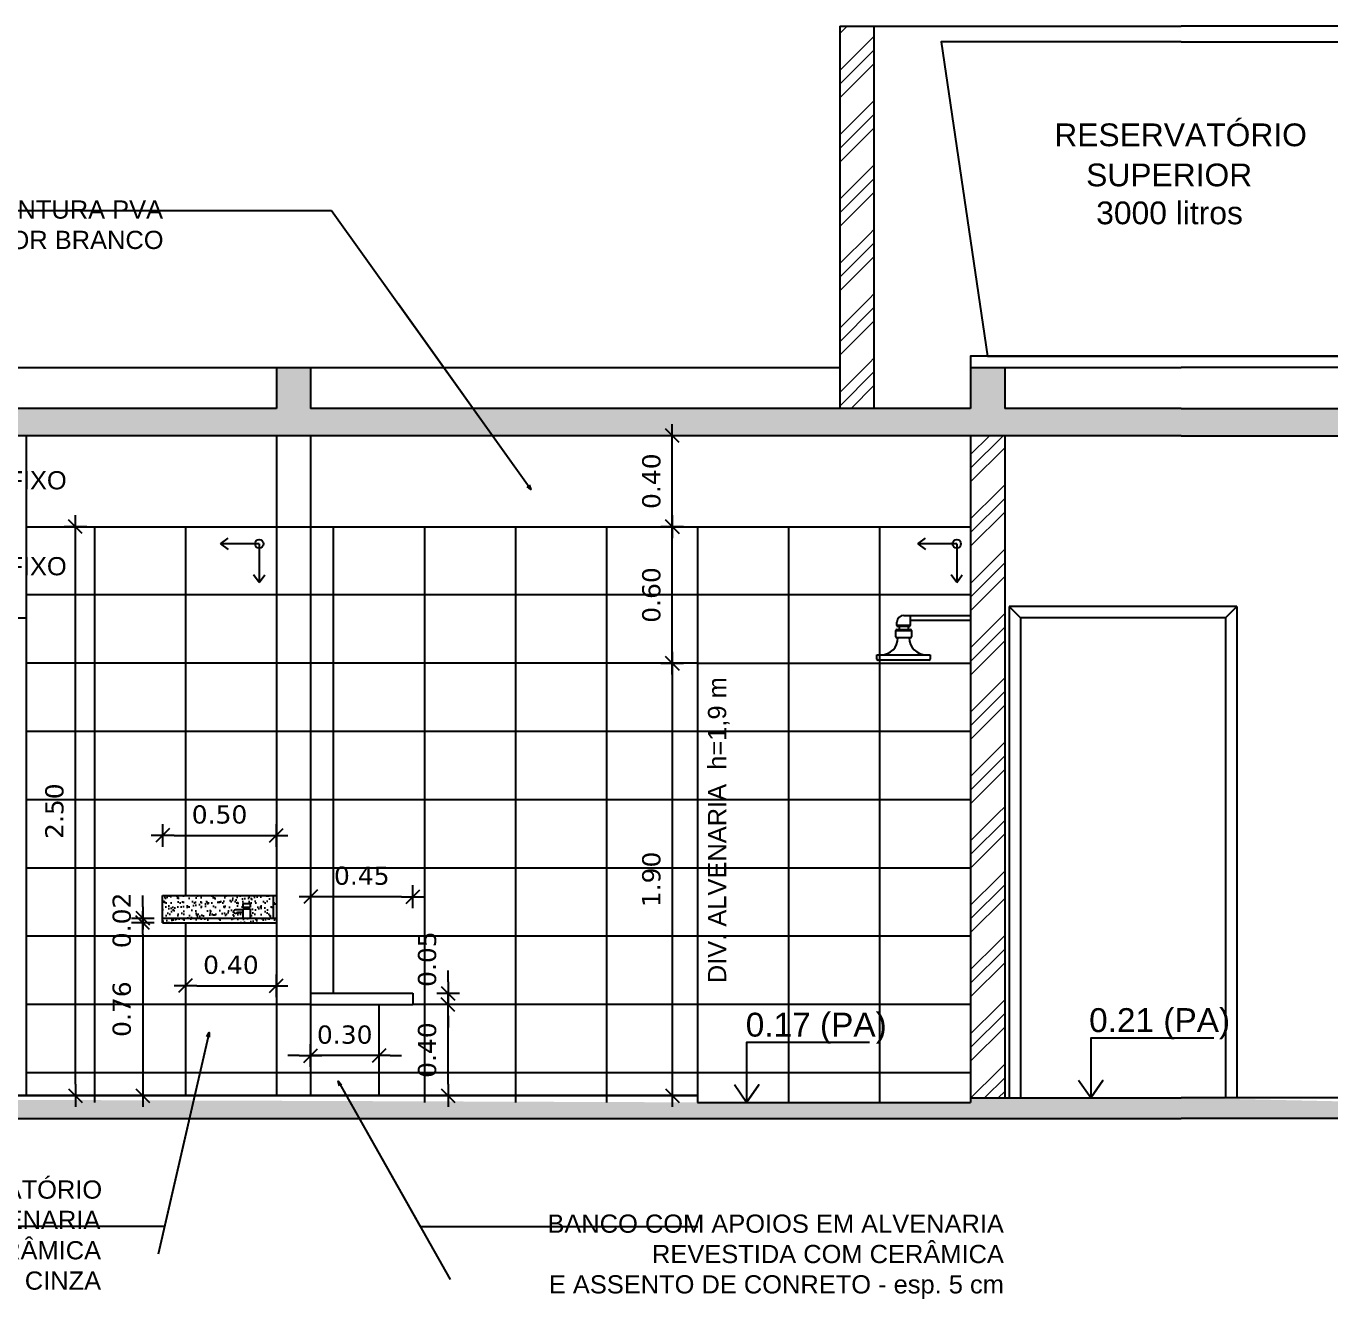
# Model space of a CAD drawing. Header units: inches. Extents: x -64 to 509, y -100 to 268.
# Drawn here: x -3.7 to 2.02, y 10.88 to 16.47 of the extents above; entities that cross this region are included whole.
import ezdxf
from ezdxf.enums import TextEntityAlignment as Align

# ---------------------------------------------------------------- set-up
doc = ezdxf.new("R2010")
doc.units = ezdxf.units.IN
doc.header["$MEASUREMENT"] = 0
doc.header["$PDMODE"] = 35
for name, color, linetype in [('ARQ-CTA-1_050', 1, 'Continuous'), ('ARQ-PIS-VISTA1', 1, 'Continuous'), ('ARQ-PIS-VISTA2', 2, 'Continuous'), ('ARQ-SMB-1_050', 1, 'Continuous'), ('ARQ_ALVENARIA', 1, 'Continuous'), ('ARQ_HIDRO', 4, 'Continuous'), ('ARQ_REBOCO', 4, 'Continuous'), ('COTA', 1, 'Continuous'), ('HACHURA', 1, 'Continuous'), ('Nivel', 2, 'Continuous'), ('PAREDE', 4, 'Continuous'), ('TXAMB', 2, 'Continuous'), ('VISTA1', 1, 'Continuous'), ('VISTA2', 3, 'Continuous')]:
    doc.layers.add(name, color=color, linetype=linetype)
doc.layers.add('HAT', color=8, linetype='Continuous', lineweight=15)
doc.styles.add('ARIAL', font='arial.ttf')
doc.styles.add('FNDE Texto Cota 0050', font='verdana.ttf', dxfattribs={"height": 0.08})
doc.styles.add('ROMANS', font='arial.ttf')
doc.dimstyles.new('COTA 50', dxfattribs={"dimtxt": 0.08, "dimasz": 0.02, "dimexe": 0.1, "dimexo": 0.2, "dimgap": 0.025, "dimtad": 1, "dimrnd": 0.01, "dimzin": 4, "dimdsep": 46, "dimtxsty": 'ROMANS', "dimblk": 'ARCHTICK', "dimcen": 0.2, "dimclrd": 1, "dimclrt": 1, "dimadec": 0, "dimazin": 0, "dimtfac": 1.777778, "dimtix": 1, "dimtmove": 2, "dimatfit": 3, "dimldrblk": 'ARCHTICK', "dimfxl": 0.25, "dimfxlon": 1, "dimtolj": 1, "dimtzin": 0, "dimarcsym": 0})
doc.dimstyles.new('FNDE 1-0050', dxfattribs={"dimscale": 5, "dimtxt": 0.08, "dimasz": 0.01, "dimexe": 0.15, "dimexo": 0.15, "dimgap": 0.01, "dimtad": 1, "dimzin": 1, "dimdsep": 46, "dimtxsty": 'FNDE Texto Cota 0050', "dimblk": 'tic', "dimcen": 0.015, "dimdle": 0.15, "dimse1": 1, "dimse2": 1, "dimclrd": 251, "dimclre": 251, "dimclrt": 256, "dimaunit": 1, "dimadec": 3, "dimazin": 0, "dimtfac": 1, "dimtix": 1, "dimtmove": 2, "dimatfit": 3, "dimldrblk": 'tic', "dimfxl": 0.15, "dimtvp": 1, "dimtolj": 1, "dimtzin": 0, "dimarcsym": 0})
pattern_1 = [(95, (0, 0), (0.137888, 0.1157018), [0.01875, -0.20625]), (40, (0, 0), (-0.157498, 0.108442), [0.015, -0.165]), (145.4514, (0.01149, 0.00964), (-0.0196099, 0.2241438), [0.015935, -0.1752855]), (91.1842, (-0.03536, 0.03536), (0.2179233, 0.1594034), [0.028125, -0.309375]), (141.6356, (-0.0172, 0.04864), (-0.0069748, 0.337428), [0.0239026, -0.2629282]), (36.1842, (-0.03536, 0.03536), (-0.006975, 0.337428), [0.0225, -0.2475]), (66, (-0.00884, 0.0442), (0.1766929, 0.0343456), [0.01875, -0.20625]), (11, (-0.00884, 0.0442), (-0.0851771, 0.1712021), [0.015, -0.165]), (116.4514, (0.00589, 0.04706), (0.0915159, 0.2055477), [0.015935, -0.1752855]), (82.5, (0, 0), (-0.0566983, 0.06099745), [0, -0.163, 0, -0.1675, 0, -0.165625]), (52.5, (0, 0), (-0.02321824, 0.11622736), [0, -0.0955, 0, -0.15925, 0, -0.063125]), (12.5, (-0.03942, -0.03942), (0.09835454, 0.0903802), [0, -0.0625, 0, -0.195, 0, -0.25875]), (2.5, (-0.0571, -0.0571), (0.0853975, 0.12078995), [0, -0.08125, 0, -0.1295, 0, -0.18375])]
pattern_2 = [(45, (0, 0), (0.2828427, -2e-17), [0.4]), (45, (0.06, 0), (0.2828427, -2e-17), [0.4]), (45, (0.12, 0), (0.2828427, -2e-17), [0.4])]

# ---------------------------------------------------------------- blocks, each defined once
blk = doc.blocks.new('tic')
at = {"color": 251}
for p, q in [((-1, 0), (1, 0)), ((0, -1), (0, 1))]:
    blk.add_line(p, q, dxfattribs=at)
blk.add_line((-0.6, -0.6), (0.6, 0.6))
blk = doc.blocks.new('*D539')
at = {"layer": 'ARQ-CTA-1_050', "color": 251, "lineweight": -2, "transparency": 16777216}
blk.add_line((-0.8657, 13.6204), (-0.8657, 11.8204), dxfattribs=at)
at = {"layer": 'DEFPOINTS', "color": 0, "transparency": 16777216}
for p in [(-0.755, 13.6704), (-1.1686, 11.7704), (-0.8657, 11.7704)]:
    blk.add_point(p, dxfattribs=at)
at = {"layer": 'ARQ-CTA-1_050', "color": 251, "lineweight": -2, "transparency": 16777216, "xscale": 0.05, "yscale": 0.05, "zscale": 0.05}
for p, rotation in [((-0.8657, 13.6704), 90), ((-0.8657, 11.7704), 270)]:
    blk.add_blockref('tic', p, dxfattribs=dict(at, rotation=rotation))
at = {"layer": 'ARQ-CTA-1_050', "transparency": 16777216, "insert": (-0.9573, 12.7204), "char_height": 0.08, "attachment_point": 5, "rotation": 90, "style": 'FNDE Texto Cota 0050'}
blk.add_mtext('\\A1;1.90', dxfattribs=at)
blk = doc.blocks.new('*D591')
at = {"layer": 'ARQ-CTA-1_050', "color": 251, "lineweight": -2, "transparency": 16777216}
blk.add_line((-3.1924, 12.4804), (-3.1924, 11.8204), dxfattribs=at)
at = {"layer": 'DEFPOINTS', "color": 0, "transparency": 16777216}
for p in [(-3.105, 12.5304), (-3.1924, 11.7704), (-3.105, 11.7704)]:
    blk.add_point(p, dxfattribs=at)
at = {"layer": 'ARQ-CTA-1_050', "color": 251, "lineweight": -2, "transparency": 16777216, "xscale": 0.05, "yscale": 0.05, "zscale": 0.05}
for p, rotation in [((-3.1924, 12.5304), 90), ((-3.1924, 11.7704), 270)]:
    blk.add_blockref('tic', p, dxfattribs=dict(at, rotation=rotation))
at = {"layer": 'ARQ-CTA-1_050', "transparency": 16777216, "insert": (-3.2841, 12.1504), "char_height": 0.08, "attachment_point": 5, "rotation": 90, "style": 'FNDE Texto Cota 0050'}
blk.add_mtext('\\A1;0.76', dxfattribs=at)
blk = doc.blocks.new('*D592')
at = {"layer": 'ARQ-CTA-1_050', "color": 251, "lineweight": -2, "transparency": 16777216}
for p, q in [((-3.1924, 12.6004), (-3.1924, 12.6504)), ((-3.1924, 12.5304), (-3.1924, 12.5504)), ((-3.1924, 12.4804), (-3.1924, 12.4304))]:
    blk.add_line(p, q, dxfattribs=at)
at = {"layer": 'DEFPOINTS', "color": 0, "transparency": 16777216}
for p in [(-3.1924, 12.5504), (-3.105, 12.5504), (-3.105, 12.5304)]:
    blk.add_point(p, dxfattribs=at)
at = {"layer": 'ARQ-CTA-1_050', "color": 251, "lineweight": -2, "transparency": 16777216, "xscale": 0.05, "yscale": 0.05, "zscale": 0.05}
for p, rotation in [((-3.1924, 12.5504), 270), ((-3.1924, 12.5304), 90)]:
    blk.add_blockref('tic', p, dxfattribs=dict(at, rotation=rotation))
at = {"layer": 'ARQ-CTA-1_050', "transparency": 16777216, "insert": (-3.2841, 12.5404), "char_height": 0.08, "attachment_point": 5, "rotation": 90, "style": 'FNDE Texto Cota 0050'}
blk.add_mtext('\\A1;0.02', dxfattribs=at)
blk = doc.blocks.new('*D593')
at = {"layer": 'ARQ-CTA-1_050', "color": 251, "lineweight": -2, "transparency": 16777216}
blk.add_line((-1.8508, 11.8204), (-1.8508, 12.1204), dxfattribs=at)
at = {"layer": 'DEFPOINTS', "color": 0, "transparency": 16777216}
for p in [(-2.105, 12.1704), (-1.8508, 12.1704), (-2.105, 11.7704)]:
    blk.add_point(p, dxfattribs=at)
at = {"layer": 'ARQ-CTA-1_050', "color": 251, "lineweight": -2, "transparency": 16777216, "xscale": 0.05, "yscale": 0.05, "zscale": 0.05}
for p, rotation in [((-1.8508, 12.1704), 90), ((-1.8508, 11.7704), 270)]:
    blk.add_blockref('tic', p, dxfattribs=dict(at, rotation=rotation))
at = {"layer": 'ARQ-CTA-1_050', "transparency": 16777216, "insert": (-1.9425, 11.9704), "char_height": 0.08, "attachment_point": 5, "rotation": 90, "style": 'FNDE Texto Cota 0050'}
blk.add_mtext('\\A1;0.40', dxfattribs=at)
blk = doc.blocks.new('*D594')
at = {"layer": 'ARQ-CTA-1_050', "color": 251, "lineweight": -2, "transparency": 16777216}
for p, q in [((-1.8508, 12.2704), (-1.8508, 12.3204)), ((-1.8508, 12.1704), (-1.8508, 12.2204)), ((-1.8508, 12.1204), (-1.8508, 12.0704))]:
    blk.add_line(p, q, dxfattribs=at)
at = {"layer": 'DEFPOINTS', "color": 0, "transparency": 16777216}
for p in [(-2.005, 12.2204), (-1.8508, 12.2204), (-2.105, 12.1704)]:
    blk.add_point(p, dxfattribs=at)
at = {"layer": 'ARQ-CTA-1_050', "color": 251, "lineweight": -2, "transparency": 16777216, "xscale": 0.05, "yscale": 0.05, "zscale": 0.05}
for p, rotation in [((-1.8508, 12.2204), 270), ((-1.8508, 12.1704), 90)]:
    blk.add_blockref('tic', p, dxfattribs=dict(at, rotation=rotation))
at = {"layer": 'ARQ-CTA-1_050', "transparency": 16777216, "insert": (-1.9425, 12.3701), "char_height": 0.08, "attachment_point": 5, "rotation": 90, "style": 'FNDE Texto Cota 0050'}
blk.add_mtext('\\A1;0.05', dxfattribs=at)
blk = doc.blocks.new('_ArchTick')
at = {"color": 0, "linetype": 'ByBlock', "const_width": 0.15}
blk.add_lwpolyline([(-0.5, -0.5), (0.5, 0.5)], dxfattribs=at)
blk = doc.blocks.new('*D600')
at = {"layer": 'ARQ-CTA-1_050', "color": 251, "lineweight": -2, "transparency": 16777216}
blk.add_line((-0.8657, 13.7204), (-0.8657, 14.2204), dxfattribs=at)
at = {"layer": 'DEFPOINTS', "color": 0, "transparency": 16777216}
for p in [(-0.8657, 14.2704), (-0.755, 14.2704), (-0.755, 13.6704)]:
    blk.add_point(p, dxfattribs=at)
at = {"layer": 'ARQ-CTA-1_050', "color": 251, "lineweight": -2, "transparency": 16777216, "xscale": 0.05, "yscale": 0.05, "zscale": 0.05}
for p, rotation in [((-0.8657, 14.2704), 90), ((-0.8657, 13.6704), 270)]:
    blk.add_blockref('tic', p, dxfattribs=dict(at, rotation=rotation))
at = {"layer": 'ARQ-CTA-1_050', "transparency": 16777216, "insert": (-0.9573, 13.9704), "char_height": 0.08, "attachment_point": 5, "rotation": 90, "style": 'FNDE Texto Cota 0050'}
blk.add_mtext('\\A1;0.60', dxfattribs=at)
blk = doc.blocks.new('*D601')
at = {"layer": 'ARQ-CTA-1_050', "color": 251, "lineweight": -2, "transparency": 16777216}
blk.add_line((-0.8657, 14.3204), (-0.8657, 14.6204), dxfattribs=at)
at = {"layer": 'DEFPOINTS', "color": 0, "transparency": 16777216}
for p in [(-0.8657, 14.6704), (0.445, 14.6704), (-0.755, 14.2704)]:
    blk.add_point(p, dxfattribs=at)
at = {"layer": 'ARQ-CTA-1_050', "color": 251, "lineweight": -2, "transparency": 16777216, "xscale": 0.05, "yscale": 0.05, "zscale": 0.05}
for p, rotation in [((-0.8657, 14.6704), 90), ((-0.8657, 14.2704), 270)]:
    blk.add_blockref('tic', p, dxfattribs=dict(at, rotation=rotation))
at = {"layer": 'ARQ-CTA-1_050', "transparency": 16777216, "insert": (-0.9573, 14.4704), "char_height": 0.08, "attachment_point": 5, "rotation": 90, "style": 'FNDE Texto Cota 0050'}
blk.add_mtext('\\A1;0.40', dxfattribs=at)
blk = doc.blocks.new('*D605')
at = {"layer": 'ARQ-CTA-1_050', "color": 251, "lineweight": -2, "transparency": 16777216}
blk.add_line((-3.4883, 11.8204), (-3.4883, 14.2204), dxfattribs=at)
at = {"layer": 'DEFPOINTS', "color": 0, "transparency": 16777216}
for p in [(-3.4883, 14.2704), (-3.4155, 14.2704), (-3.4155, 11.7704)]:
    blk.add_point(p, dxfattribs=at)
at = {"layer": 'ARQ-CTA-1_050', "color": 251, "lineweight": -2, "transparency": 16777216, "xscale": 0.05, "yscale": 0.05, "zscale": 0.05}
for p, rotation in [((-3.4883, 14.2704), 90), ((-3.4883, 11.7704), 270)]:
    blk.add_blockref('tic', p, dxfattribs=dict(at, rotation=rotation))
at = {"layer": 'ARQ-CTA-1_050', "transparency": 16777216, "insert": (-3.58, 13.0204), "char_height": 0.08, "attachment_point": 5, "rotation": 90, "style": 'FNDE Texto Cota 0050'}
blk.add_mtext('\\A1;2.50', dxfattribs=at)
blk = doc.blocks.new('*D718')
at = {"layer": 'ARQ-CTA-1_050', "color": 251, "lineweight": -2, "transparency": 16777216}
blk.add_line((-2.955, 12.2532), (-2.655, 12.2532), dxfattribs=at)
at = {"layer": 'DEFPOINTS', "color": 0, "transparency": 16777216}
for p in [(-2.605, 12.2532), (-3.005, 12.1704), (-2.605, 12.1704)]:
    blk.add_point(p, dxfattribs=at)
at = {"layer": 'ARQ-CTA-1_050', "color": 251, "lineweight": -2, "transparency": 16777216, "xscale": 0.05, "yscale": 0.05, "zscale": 0.05, "rotation": 180}
blk.add_blockref('tic', (-3.005, 12.2532), dxfattribs=at)
at = {"layer": 'ARQ-CTA-1_050', "color": 251, "lineweight": -2, "transparency": 16777216, "xscale": 0.05, "yscale": 0.05, "zscale": 0.05}
blk.add_blockref('tic', (-2.605, 12.2532), dxfattribs=at)
at = {"layer": 'ARQ-CTA-1_050', "transparency": 16777216, "insert": (-2.805, 12.3448), "char_height": 0.08, "attachment_point": 5, "style": 'FNDE Texto Cota 0050'}
blk.add_mtext('\\A1;0.40', dxfattribs=at)
blk = doc.blocks.new('*D719')
at = {"layer": 'ARQ-CTA-1_050', "color": 251, "lineweight": -2, "transparency": 16777216}
for p, q in [((-2.505, 11.9462), (-2.555, 11.9462)), ((-2.155, 11.9462), (-2.455, 11.9462)), ((-2.105, 11.9462), (-2.055, 11.9462))]:
    blk.add_line(p, q, dxfattribs=at)
at = {"layer": 'DEFPOINTS', "color": 0, "transparency": 16777216}
for p in [(-2.455, 12.1704), (-2.155, 12.1704), (-2.455, 11.9462)]:
    blk.add_point(p, dxfattribs=at)
at = {"layer": 'ARQ-CTA-1_050', "color": 251, "lineweight": -2, "transparency": 16777216, "xscale": 0.05, "yscale": 0.05, "zscale": 0.05}
blk.add_blockref('tic', (-2.455, 11.9462), dxfattribs=at)
at = {"layer": 'ARQ-CTA-1_050', "color": 251, "lineweight": -2, "transparency": 16777216, "xscale": 0.05, "yscale": 0.05, "zscale": 0.05, "rotation": 180}
blk.add_blockref('tic', (-2.155, 11.9462), dxfattribs=at)
at = {"layer": 'ARQ-CTA-1_050', "transparency": 16777216, "insert": (-2.305, 12.0379), "char_height": 0.08, "attachment_point": 5, "style": 'FNDE Texto Cota 0050'}
blk.add_mtext('\\A1;0.30', dxfattribs=at)
blk = doc.blocks.new('*D739')
at = {"layer": 'ARQ-CTA-1_050', "color": 251, "lineweight": -2, "transparency": 16777216}
blk.add_line((-2.055, 12.6446), (-2.405, 12.6446), dxfattribs=at)
at = {"layer": 'DEFPOINTS', "color": 0, "transparency": 16777216}
for p in [(-2.455, 12.6446), (-2.455, 12.2739), (-2.005, 12.2739)]:
    blk.add_point(p, dxfattribs=at)
at = {"layer": 'ARQ-CTA-1_050', "color": 251, "lineweight": -2, "transparency": 16777216, "xscale": 0.05, "yscale": 0.05, "zscale": 0.05, "rotation": 180}
blk.add_blockref('tic', (-2.455, 12.6446), dxfattribs=at)
at = {"layer": 'ARQ-CTA-1_050', "color": 251, "lineweight": -2, "transparency": 16777216, "xscale": 0.05, "yscale": 0.05, "zscale": 0.05}
blk.add_blockref('tic', (-2.005, 12.6446), dxfattribs=at)
at = {"layer": 'ARQ-CTA-1_050', "transparency": 16777216, "insert": (-2.23, 12.7363), "char_height": 0.08, "attachment_point": 5, "style": 'FNDE Texto Cota 0050'}
blk.add_mtext('\\A1;0.45', dxfattribs=at)
blk = doc.blocks.new('*D740')
at = {"layer": 'ARQ-CTA-1_050', "color": 251, "lineweight": -2, "transparency": 16777216}
blk.add_line((-3.055, 12.9136), (-2.655, 12.9136), dxfattribs=at)
at = {"layer": 'DEFPOINTS', "color": 0, "transparency": 16777216}
for p in [(-2.605, 12.9136), (-3.105, 12.6504), (-2.605, 12.6504)]:
    blk.add_point(p, dxfattribs=at)
at = {"layer": 'ARQ-CTA-1_050', "color": 251, "lineweight": -2, "transparency": 16777216, "xscale": 0.05, "yscale": 0.05, "zscale": 0.05, "rotation": 180}
blk.add_blockref('tic', (-3.105, 12.9136), dxfattribs=at)
at = {"layer": 'ARQ-CTA-1_050', "color": 251, "lineweight": -2, "transparency": 16777216, "xscale": 0.05, "yscale": 0.05, "zscale": 0.05}
blk.add_blockref('tic', (-2.605, 12.9136), dxfattribs=at)
at = {"layer": 'ARQ-CTA-1_050', "transparency": 16777216, "insert": (-2.855, 13.0053), "char_height": 0.08, "attachment_point": 5, "style": 'FNDE Texto Cota 0050'}
blk.add_mtext('\\A1;0.50', dxfattribs=at)

msp = doc.modelspace()

# ---------------------------------------------------------------- hatches: boundary and pattern name
at = {"layer": 'ARQ-PIS-VISTA2'}
h = msp.add_hatch(dxfattribs=at)
h.set_pattern_fill('AR-SAND', color=1, scale=0.02)
h.paths.add_polyline_path([(-2.7527, 12.6147), (-2.7207, 12.6147), (-2.7207, 12.5987), (-2.7247, 12.5987), (-2.7247, 12.5907), (-2.7207, 12.5907), (-2.7207, 12.5504), (-2.62, 12.5504), (-2.62, 12.6504), (-3.105, 12.6504), (-3.105, 12.5504), (-2.7527, 12.5504), (-2.7527, 12.5745), (-2.7753, 12.5745, 0.249938), (-2.7836, 12.5701), (-2.7964, 12.5778), (-2.7898, 12.5857, -0.084813), (-2.7798, 12.5874), (-2.7527, 12.5874), (-2.7527, 12.5907), (-2.7487, 12.5907), (-2.7487, 12.5987), (-2.7527, 12.5987)])
h.paths.add_polyline_path([(-2.605, 12.6504), (-2.62, 12.6504), (-2.62, 12.5504), (-2.605, 12.5504)])
h.paths.add_polyline_path([(-2.605, 12.5504), (-3.105, 12.5504), (-3.105, 12.5304), (-2.605, 12.5304)])
at = {"layer": 'COTA'}
h = msp.add_hatch(dxfattribs=at)
h.set_pattern_fill('AR-CONC', color=256, scale=0.025, angle=45, style=0)
h.set_pattern_definition(pattern_1)
h.paths.add_polyline_path([(12.045, 14.9704), (11.895, 14.9704), (11.895, 14.7904), (7.595, 14.7904), (7.595, 14.9704), (7.445, 14.9704), (7.445, 14.7904), (5.345, 14.7904), (5.345, 14.9704), (5.195, 14.9704), (5.195, 14.7904), (2.295, 14.7904), (2.295, 14.9704), (2.145, 14.9704), (2.145, 14.7904), (1.37, 14.7904), (0.595, 14.7904), (0.595, 14.9704), (0.445, 14.9704), (0.445, 14.7904), (-2.455, 14.7904), (-2.455, 14.9704), (-2.605, 14.9704), (-2.605, 14.7904), (-4.705, 14.7904), (-4.705, 14.9704), (-4.855, 14.9704), (-4.855, 14.7904), (-9.155, 14.7904), (-9.155, 14.9704), (-9.305, 14.9704), (-9.305, 14.6704), (1.37, 14.6704), (12.045, 14.6704)])
h = msp.add_hatch(dxfattribs=at)
h.set_pattern_fill('AR-CONC', color=256, scale=0.025, angle=45, style=0)
h.set_pattern_definition(pattern_1)
h.paths.add_polyline_path([(-8.805, 11.7704), (-8.805, 11.6204), (-10.9512, 11.6204), (-10.9512, 11.5004), (-8.685, 11.5004), (-8.685, 11.6704), (1.37, 11.6704), (11.4379, 11.6704), (11.4379, 11.5004), (15.4212, 11.5004), (15.4212, 11.6204), (11.5579, 11.6204), (11.5579, 11.7704), (3.395, 11.7704), (3.395, 11.7404), (2.295, 11.7404), (1.37, 11.7604), (0.445, 11.7604), (0.445, 11.7404), (-0.655, 11.7404)])
at = {"layer": 'HAT'}
h = msp.add_hatch(dxfattribs=at)
h.set_pattern_fill('GOST_GROUND', color=256, scale=0.02, style=0)
h.set_pattern_definition(pattern_2)
h.paths.add_polyline_path([(0.02, 16.4704), (-0.13, 16.4704), (-0.13, 14.7904), (0.02, 14.7904)])
h.paths.add_polyline_path([(2.87, 16.4704), (2.72, 16.4704), (2.72, 14.7904), (2.87, 14.7904)])
h = msp.add_hatch(dxfattribs=at)
h.set_pattern_fill('GOST_GROUND', color=256, scale=0.02, style=0)
h.set_pattern_definition(pattern_2)
h.paths.add_polyline_path([(0.595, 14.6704), (0.445, 14.6704), (0.445, 11.7604), (0.595, 11.7604)])
h.paths.add_polyline_path([(2.295, 14.6704), (2.145, 14.6704), (2.145, 11.7604), (2.295, 11.7604)])

# ---------------------------------------------------------------- linework, layer by layer
at = {"layer": 'ARQ-CTA-1_050', "color": 3}
for points in [[(-2.8512, 14.1954), (-2.8175, 14.2199)], [(0.2132, 14.1954), (0.2469, 14.2199)], [(-2.6805, 14.1954), (-2.8512, 14.1954)], [(-2.6805, 14.1954), (-2.8512, 14.1954)], [(-2.8512, 14.1954), (-2.8175, 14.1708)], [(-2.6805, 14.1954), (-2.6805, 14.0247)], [(0.3839, 14.1954), (0.2132, 14.1954)], [(0.3839, 14.1954), (0.2132, 14.1954)], [(0.2132, 14.1954), (0.2469, 14.1708)], [(0.3839, 14.1954), (0.3839, 14.0247)], [(-2.6805, 14.0247), (-2.7051, 14.0584)], [(-2.6805, 14.0247), (-2.6559, 14.0584)], [(0.3839, 14.0247), (0.3593, 14.0584)], [(0.3839, 14.0247), (0.4085, 14.0584)]]:
    msp.add_lwpolyline(points, dxfattribs=at)
for centre in [(-2.6805, 14.1954), (0.3839, 14.1954)]:
    msp.add_circle(centre, 0.0186, dxfattribs=at)
at = {"layer": 'ARQ-PIS-VISTA1'}
for p, q in [((-3.705, 14.6704), (-3.705, 11.7704)), ((-3.705, 14.2704), (-2.605, 14.2704)), ((-2.455, 14.2704), (0.445, 14.2704))]:
    msp.add_line(p, q, dxfattribs=at)
at = {"layer": 'ARQ-PIS-VISTA1', "color": 252}
for p, q in [((-3.405, 14.2704), (-3.405, 11.7404)), ((-3.005, 14.2704), (-3.005, 12.6504)), ((-2.605, 14.2704), (-2.455, 14.2704)), ((-2.355, 14.2704), (-2.355, 12.2204)), ((-1.955, 14.2704), (-1.955, 11.7404)), ((-1.555, 14.2704), (-1.555, 11.7404)), ((-1.155, 14.2704), (-1.155, 11.7404)), ((-0.755, 14.2704), (-0.755, 13.6704)), ((-0.355, 14.2704), (-0.355, 11.7404)), ((0.045, 14.2704), (0.045, 11.7404)), ((0.445, 13.9704), (-3.705, 13.9704)), ((-0.755, 13.6704), (-3.705, 13.6704)), ((0.445, 13.3704), (-3.705, 13.3704)), ((0.445, 13.0704), (-3.705, 13.0704)), ((0.445, 12.7704), (-3.705, 12.7704)), ((0.445, 12.4704), (-3.705, 12.4704)), ((-2.455, 12.1704), (-3.705, 12.1704)), ((0.445, 12.1704), (-2.005, 12.1704)), ((0.445, 11.8704), (-3.705, 11.8704))]:
    msp.add_line(p, q, dxfattribs=at)
at = {"layer": 'ARQ-PIS-VISTA2'}
for p, q in [((-2.62, 12.6504), (-2.62, 12.5504)), ((-2.62, 12.6504), (-2.605, 12.6504)), ((-3.105, 12.5504), (-2.605, 12.5504)), ((-3.105, 12.5304), (-3.105, 12.5504)), ((-3.105, 12.5304), (-2.605, 12.5304)), ((-3.005, 12.5304), (-3.005, 11.7704)), ((-2.455, 12.2204), (-2.005, 12.2204)), ((-2.005, 12.2204), (-2.005, 12.1704)), ((-2.455, 12.1704), (-2.005, 12.1704)), ((-2.155, 12.1704), (-2.155, 11.7704))]:
    msp.add_line(p, q, dxfattribs=at)
at = {"layer": 'ARQ_ALVENARIA', "color": 3, "ltscale": 10}
for points in [[(1.37, 16.4004), (0.315, 16.4004), (0.52, 15.0204), (1.37, 15.0204)], [(1.37, 16.4004), (2.425, 16.4004), (2.22, 15.0204), (1.37, 15.0204)], [(1.37, 15.0204), (0.445, 15.0204), (0.445, 14.9704), (1.37, 14.9704)], [(1.37, 15.0204), (2.295, 15.0204), (2.295, 14.9704), (1.37, 14.9704)]]:
    msp.add_lwpolyline(points, dxfattribs=at)
at = {"layer": 'ARQ_HIDRO', "color": 2}
for p, q in [((0.1511, 13.8804), (0.445, 13.8804)), ((0.1802, 13.8804), (0.1802, 13.8361)), ((0.1162, 13.8139), (0.1851, 13.8139)), ((0.1162, 13.7869), (0.1162, 13.8139)), ((0.1211, 13.8361), (0.1211, 13.8504)), ((0.1802, 13.8361), (0.1211, 13.8361)), ((0.1211, 13.8189), (0.1802, 13.8189)), ((0.1752, 13.8312), (0.126, 13.8312)), ((0.131, 13.8312), (0.131, 13.8189)), ((0.1703, 13.8312), (0.1703, 13.8189)), ((0.1802, 13.8604), (0.445, 13.8604)), ((0.1851, 13.8139), (0.1851, 13.7869)), ((0.1802, 13.7819), (0.1211, 13.7819)), ((0.0334, 13.6884), (0.0334, 13.7071)), ((0.0334, 13.7071), (0.0512, 13.7071)), ((0.0512, 13.7071), (0.25, 13.7071)), ((0.25, 13.7071), (0.2679, 13.7071)), ((0.2679, 13.7071), (0.2679, 13.6884)), ((0.263, 13.6835), (0.0383, 13.6835))]:
    msp.add_line(p, q, dxfattribs=at)
for centre, radius, start, end in [((0.1511, 13.8504), 0.03, 90, 180), ((0.1211, 13.8139), 0.00492, 90, 180), ((0.126, 13.8361), 0.00492, 180, 270), ((0.1752, 13.8361), 0.00492, 270, 0), ((0.1802, 13.8139), 0.00492, 360, 90), ((0.0512, 13.7819), 0.0748, 270, 0), ((0.1211, 13.7869), 0.00492, 180, 270), ((0.25, 13.7819), 0.0748, 180, 270), ((0.1802, 13.7869), 0.00492, 270, 0), ((0.0383, 13.6884), 0.00492, 180, 270), ((0.263, 13.6884), 0.00492, 270, 360)]:
    msp.add_arc(centre, radius, start, end, dxfattribs=at)
at = {"layer": 'ARQ_REBOCO', "ltscale": 10}
for p, q in [((-0.13, 16.4704), (-0.13, 14.7904)), ((-0.13, 16.4704), (0.02, 16.4704)), ((0.02, 16.4704), (0.02, 14.7904)), ((0.445, 14.6704), (0.445, 11.7404)), ((0.595, 14.6704), (0.595, 11.7604))]:
    msp.add_line(p, q, dxfattribs=at)
at = {"layer": 'ARQ_REBOCO'}
for p, q in [((-2.605, 14.9704), (-2.455, 14.9704)), ((-2.605, 14.9704), (-2.605, 14.7904)), ((-2.455, 14.9704), (-2.455, 14.7904)), ((0.445, 14.9704), (0.595, 14.9704)), ((0.445, 14.9704), (0.445, 14.7904)), ((0.595, 14.9704), (0.595, 14.7904)), ((-2.605, 14.7904), (-4.705, 14.7904)), ((0.445, 14.7904), (-2.455, 14.7904)), ((1.37, 14.7904), (0.595, 14.7904)), ((1.37, 14.7904), (2.145, 14.7904)), ((1.37, 14.6704), (-9.305, 14.6704)), ((1.37, 14.6704), (12.045, 14.6704)), ((-8.805, 11.7704), (-0.755, 11.7704)), ((-0.755, 11.7704), (-0.755, 11.7404)), ((0.445, 11.7604), (1.37, 11.7604)), ((0.445, 11.7604), (0.445, 11.7404)), ((2.295, 11.7604), (1.37, 11.7604)), ((-0.755, 11.7404), (0.445, 11.7404)), ((-8.685, 11.6704), (1.37, 11.6704)), ((11.4379, 11.6704), (1.37, 11.6704))]:
    msp.add_line(p, q, dxfattribs=at)
at = {"layer": 'HACHURA'}
for p, q in [((-4.705, 13.8704), (-3.705, 13.8704)), ((-3.105, 12.5504), (-3.105, 12.6504)), ((-3.105, 12.6504), (-2.62, 12.6504)), ((-2.7527, 12.6147), (-2.7527, 12.5987)), ((-2.7527, 12.6147), (-2.7207, 12.6147)), ((-2.7207, 12.6147), (-2.7207, 12.5987)), ((-2.7898, 12.5857), (-2.7964, 12.5778)), ((-2.7964, 12.5778), (-2.7836, 12.5701)), ((-2.7527, 12.5874), (-2.7798, 12.5874)), ((-2.7527, 12.5745), (-2.7753, 12.5745)), ((-2.7527, 12.5987), (-2.7207, 12.5987)), ((-2.7527, 12.5907), (-2.7527, 12.5504)), ((-2.7527, 12.5907), (-2.7207, 12.5907)), ((-2.7487, 12.5987), (-2.7487, 12.5907)), ((-2.7247, 12.5987), (-2.7247, 12.5907)), ((-2.7207, 12.5907), (-2.7207, 12.5504))]:
    msp.add_line(p, q, dxfattribs=at)
at = {"layer": 'HACHURA', "color": 251}
for p, q in [((1.615, 13.9204), (0.615, 13.9204)), ((0.615, 13.9204), (0.615, 11.7604)), ((0.665, 13.8704), (0.615, 13.9204)), ((1.565, 13.8704), (0.665, 13.8704)), ((0.665, 13.8704), (0.665, 11.7704)), ((0.665, 13.8704), (0.665, 11.7604)), ((1.565, 13.8704), (1.615, 13.9204)), ((1.565, 13.8704), (1.565, 11.7604)), ((1.615, 13.9204), (1.615, 11.7604))]:
    msp.add_line(p, q, dxfattribs=at)
at = {"layer": 'HACHURA'}
for centre, radius, start, end in [((-2.7798, 12.5574), 0.03, 90, 109.3914), ((-2.7753, 12.5645), 0.01, 90, 140.2808), ((-2.7207, 12.5915), 0.0008, 270, 274.4796)]:
    msp.add_arc(centre, radius, start, end, dxfattribs=at)
at = {"layer": 'Nivel'}
for points in [[(0.0015, 12.0032), (-0.5395, 12.0032), (-0.5395, 11.7404), (-0.486, 11.8174), (-0.5395, 11.7404), (-0.5929, 11.8174)], [(1.514, 12.0232), (0.973, 12.0232), (0.973, 11.7604), (1.0265, 11.8374), (0.973, 11.7604), (0.9196, 11.8374)]]:
    msp.add_lwpolyline(points, dxfattribs=at)
at = {"layer": 'PAREDE', "color": 5}
msp.add_line((-0.755, 11.7704), (-8.805, 11.7704), dxfattribs=at)
msp.add_line((-0.755, 11.7704), (-8.805, 11.7704), dxfattribs=at)
at = {"layer": 'VISTA1', "color": 2}
for p in [(0.02, 16.4704), (2.72, 16.4704)]:
    msp.add_line(p, (1.37, 16.4704), dxfattribs=at)
at = {"layer": 'VISTA1'}
msp.add_line((-4.705, 14.9704), (-0.13, 14.9704), dxfattribs=at)
at = {"layer": 'VISTA2'}
for p, q in [((-2.605, 14.6704), (-2.605, 11.7704)), ((-2.455, 14.6704), (-2.455, 11.7704)), ((-0.755, 13.6704), (0.445, 13.6704)), ((-0.755, 13.6704), (-0.755, 11.7704))]:
    msp.add_line(p, q, dxfattribs=at)

# ---------------------------------------------------------------- texts
at = {"layer": 'COTA', "char_height": 0.08, "style": 'ROMANS'}
for s, insert, width, attachment_point in [('\\pi0.99485;PINTURA PVA\\P\\pi0.98464;COR BRANCO', (-4.843, 15.7041), 1.731598, 1), ('VIDRO FIXO', (-3.5265, 14.5145), 1.365309, 3), ('VIDRO FIXO', (-3.5265, 14.1369), 1.365309, 3), ('\\pi1.651;LAVATÓRIO \\P\\pi0.8544;C/ APOIOS EM ALVENARIA \\P\\pi0.73986;REVESTIDA COM CERÂMICA \\P\\pi0.69031;E TAMPO DE GRANITO CINZA  ', (-5.6613, 11.3976), 2.27743, 1), ('BANCO COM APOIOS EM ALVENARIA REVESTIDA COM CERÂMICA \\PE ASSENTO DE CONRETO - esp. 5 cm ', (0.5913, 11.2478), 2.27743, 3)]:
    msp.add_mtext(s, dxfattribs=dict(at, insert=insert, width=width, attachment_point=attachment_point))
at = {"layer": 'COTA', "insert": (-0.7089, 13.6092), "char_height": 0.08, "width": 1.365309, "attachment_point": 3, "rotation": 90, "style": 'ROMANS'}
msp.add_mtext('DIV. ALVENARIA  h=1,9 m', dxfattribs=at)
at = {"layer": 'Nivel', "style": 'ARIAL'}
for s, p in [('0.21 (PA)', (1.2755, 12.0497)), ('0.17 (PA) ', (-0.2128, 12.0297))]:
    msp.add_text(s, height=0.105, dxfattribs=at).set_placement(p, align=Align.CENTER)
at = {"layer": 'TXAMB', "char_height": 0.1, "attachment_point": 4, "style": 'ROMANS'}
for s, insert in [('RESERVATÓRIO', (0.8127, 15.9917)), ('\\pi-0.36081;SUPERIOR\\P\\pi-0.31664;3000 litros', (1.3135, 15.7321))]:
    msp.add_mtext(s, dxfattribs=dict(at, insert=insert))

# ---------------------------------------------------------------- dimensions: what is measured, and where the dimension line sits
at = {"layer": 'ARQ-CTA-1_050'}
for base, p1, p2, picture, middle in [((-0.8657, 14.6704), (-0.755, 14.2704), (0.445, 14.6704), '*D601', (-0.9573, 14.4704)), ((-3.4883, 14.2704), (-3.4155, 11.7704), (-3.4155, 14.2704), '*D605', (-3.58, 13.0204)), ((-0.8657, 14.2704), (-0.755, 13.6704), (-0.755, 14.2704), '*D600', (-0.9573, 13.9704)), ((-0.8657, 11.7704), (-0.755, 13.6704), (-1.1686, 11.7704), '*D539', (-0.9573, 12.7204)), ((-3.1924, 12.5504), (-3.105, 12.5304), (-3.105, 12.5504), '*D592', (-3.2841, 12.5404)), ((-3.1924, 11.7704), (-3.105, 12.5304), (-3.105, 11.7704), '*D591', (-3.2841, 12.1504)), ((-1.8508, 12.1704), (-2.105, 11.7704), (-2.105, 12.1704), '*D593', (-1.9425, 11.9704))]:
    dim = msp.add_linear_dim(base=base, p1=p1, p2=p2, angle=90, dimstyle='FNDE 1-0050', dxfattribs=at)
    dim.commit()
    dim.dimension.update_dxf_attribs({"geometry": picture, "text_midpoint": middle})
for base, p1, p2, picture, middle in [((-2.605, 12.9136), (-3.105, 12.6504), (-2.605, 12.6504), '*D740', (-2.855, 13.0053)), ((-2.455, 12.6446), (-2.005, 12.2739), (-2.455, 12.2739), '*D739', (-2.23, 12.7363)), ((-2.605, 12.2532), (-3.005, 12.1704), (-2.605, 12.1704), '*D718', (-2.805, 12.3448)), ((-2.455, 11.9462), (-2.155, 12.1704), (-2.455, 12.1704), '*D719', (-2.305, 12.0379))]:
    dim = msp.add_linear_dim(base=base, p1=p1, p2=p2, dimstyle='FNDE 1-0050', dxfattribs=at)
    dim.commit()
    dim.dimension.update_dxf_attribs({"geometry": picture, "text_midpoint": middle})
dim = msp.add_linear_dim(base=(-1.8508, 12.2204), p1=(-2.105, 12.1704), p2=(-2.005, 12.2204), angle=90, dimstyle='FNDE 1-0050', dxfattribs=at)
dim.commit()
dim.dimension.update_dxf_attribs({"geometry": '*D594', "text_midpoint": (-1.9425, 12.3701), "dimtype": 160})

# ---------------------------------------------------------------- leaders
at = {"layer": 'ARQ-SMB-1_050', "annotation_type": 0, "has_hookline": 1, "hookline_direction": 1}
msp.add_leader([(-1.4874, 14.4344), (-2.3625, 15.6587), (-3.028, 15.6587)], dimstyle='COTA 50', override={"dimldrblk": 'Open30'}, dxfattribs=at)
at = {"layer": 'COTA', "annotation_type": 0, "has_hookline": 1, "hookline_direction": 1}
msp.add_leader([(-2.9012, 12.0483), (-3.0969, 11.1951), (-3.2913, 11.1951)], dimstyle='COTA 50', override={"dimldrblk": 'Open30'}, dxfattribs=at)
at = {"layer": 'COTA', "annotation_type": 0, "has_hookline": 1, "hookline_direction": 1, "horizontal_direction": (-1, 0, 0)}
msp.add_leader([(-2.3331, 11.8333), (-1.9731, 11.1951), (-1.7787, 11.1951)], dimstyle='COTA 50', override={"dimldrblk": 'Open30'}, dxfattribs=at)

doc.saveas('drawing.dxf')
